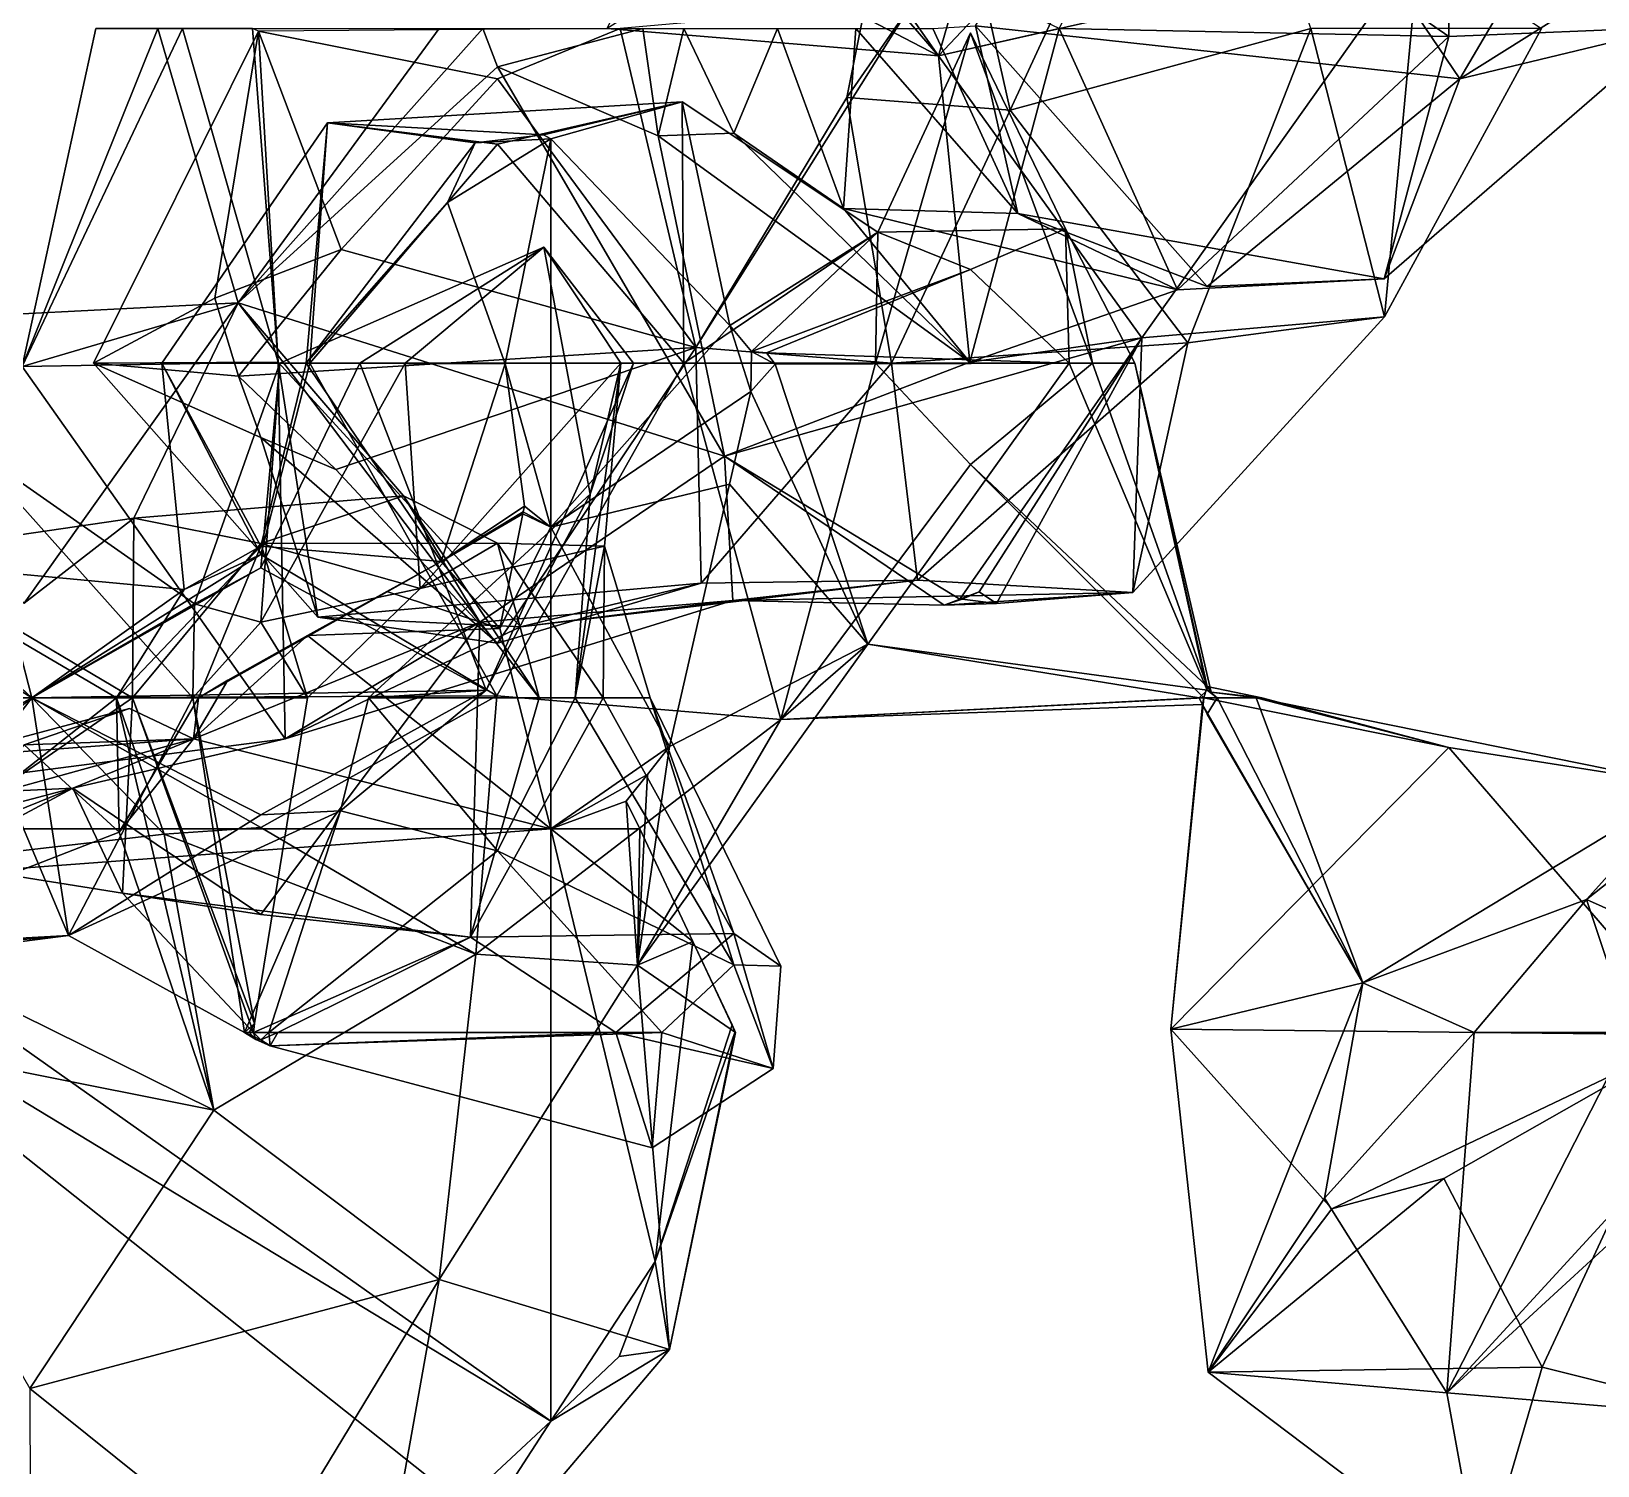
# Model space of a CAD drawing. Extents: x 290095 to 295679, y 4553756 to 4561441.
# Drawn here: x 294242.3 to 294325.8, y 4559275.8 to 4559352.2 of the extents above; entities that cross this region are included whole.
import ezdxf

# ---------------------------------------------------------------- set-up
doc = ezdxf.new("R2010")
doc.units = 0
doc.layers.add('Au_ppm_Pref_-_0_5', color=7, linetype='CONTINUOUS')

msp = doc.modelspace()

# ---------------------------------------------------------------- linework, layer by layer
at = {"layer": 'Au_ppm_Pref_-_0_5'}
for points in [[(294331.759, 4559372.392, 1883.177), (294318.407, 4559349.686, 1883.339), (294303.979, 4559371.014, 1882.821)], [(294331.759, 4559372.392, 1883.177), (294336.581, 4559361.102, 1882.766), (294318.407, 4559349.686, 1883.339)], [(294292.621, 4559352.522, 1882.758), (294303.979, 4559371.014, 1882.821), (294318.407, 4559349.686, 1883.339)], [(294289.806, 4559368.829, 1841.34), (294294.462, 4559348.027, 1844.691), (294304.734, 4559370.237, 1847.159)], [(294304.734, 4559370.237, 1847.159), (294294.462, 4559348.027, 1844.691), (294310.485, 4559352.37, 1847.933)], [(294302.072, 4559362.852, 1871.972), (294317.822, 4559351.952, 1870.532), (294317.74, 4559369.937, 1876.822)], [(294329.841, 4559352.438, 1876.793), (294317.74, 4559369.937, 1876.822), (294317.822, 4559351.952, 1870.532)], [(294289.806, 4559368.829, 1841.34), (294285.761, 4559348.694, 1841.191), (294294.462, 4559348.027, 1844.691)], [(294289.806, 4559368.829, 1841.34), (294289.267, 4559353.744, 1836.251), (294285.761, 4559348.694, 1841.191)], [(294290.648, 4559350.91, 1859.165), (294307.522, 4559368.773, 1857.329), (294316.25, 4559356.713, 1856.945)], [(294290.648, 4559350.91, 1859.165), (294295.535, 4559367.746, 1852.615), (294307.522, 4559368.773, 1857.329)], [(294290.648, 4559350.91, 1859.165), (294279.76, 4559366.482, 1857.774), (294295.535, 4559367.746, 1852.615)], [(294273.005, 4559352.37, 1859.009), (294279.76, 4559366.482, 1857.774), (294290.648, 4559350.91, 1859.165)], [(294297.079, 4559352.37, 1865.756), (294317.822, 4559351.952, 1870.532), (294302.072, 4559362.852, 1871.972)], [(294329.841, 4559352.438, 1876.793), (294318.407, 4559349.686, 1883.339), (294336.581, 4559361.102, 1882.766)], [(294284.104, 4559358.513, 1864.948), (294279.76, 4559356.59, 1863.541), (294290.648, 4559350.91, 1859.165)], [(294297.079, 4559352.37, 1865.756), (294284.104, 4559358.513, 1864.948), (294290.648, 4559350.91, 1859.165)], [(294290.648, 4559350.91, 1859.165), (294316.25, 4559356.713, 1856.945), (294301.474, 4559335.898, 1858.385)], [(294301.474, 4559335.898, 1858.385), (294316.25, 4559356.713, 1856.945), (294314.398, 4559337.016, 1853.069)], [(294322.764, 4559352.37, 1853.069), (294314.398, 4559337.016, 1853.069), (294316.25, 4559356.713, 1856.945)], [(294279.76, 4559356.59, 1863.541), (294273.005, 4559352.37, 1859.009), (294290.648, 4559350.91, 1859.165)], [(294273.695, 4559352.37, 1838.332), (294277.735, 4559335.388, 1835.582), (294289.267, 4559353.744, 1836.251)], [(294285.761, 4559348.694, 1841.191), (294289.267, 4559353.744, 1836.251), (294277.735, 4559335.388, 1835.582)], [(294294.877, 4559342.518, 1875.358), (294290.341, 4559352.37, 1876.827), (294292.621, 4559352.522, 1882.758)], [(294294.877, 4559342.518, 1875.358), (294292.621, 4559352.522, 1882.758), (294304.958, 4559338.635, 1881.405)], [(294318.407, 4559349.686, 1883.339), (294304.958, 4559338.635, 1881.405), (294292.621, 4559352.522, 1882.758)], [(294249.076, 4559352.37, 1855.655), (294253.357, 4559337.761, 1860.586), (294241.847, 4559334.371, 1853.103)], [(294249.076, 4559352.37, 1855.655), (294241.847, 4559334.371, 1853.103), (294245.782, 4559352.37, 1853.069)], [(294255.488, 4559334.607, 1847.739), (294250.388, 4559352.37, 1851.102), (294241.847, 4559334.371, 1853.103)], [(294241.847, 4559334.371, 1853.103), (294250.388, 4559352.37, 1851.102), (294245.782, 4559352.37, 1853.069)], [(294245.645, 4559334.552, 1839.861), (294254.431, 4559352.23, 1841.225), (294255.488, 4559334.607, 1847.739)], [(294245.645, 4559334.552, 1839.861), (294252.11, 4559338.019, 1835.251), (294254.431, 4559352.23, 1841.225)], [(294253.357, 4559337.761, 1860.586), (294249.076, 4559352.37, 1855.655), (294264.051, 4559352.37, 1859.009)], [(294255.488, 4559334.607, 1847.739), (294254.12, 4559352.37, 1847.13), (294250.388, 4559352.37, 1851.102)], [(294258.844, 4559340.609, 1835.251), (294254.431, 4559352.23, 1841.225), (294252.11, 4559338.019, 1835.251)], [(294267.16, 4559350.326, 1859.69), (294253.357, 4559337.761, 1860.586), (294266.385, 4559352.37, 1859.374)], [(294266.385, 4559352.37, 1859.374), (294253.357, 4559337.761, 1860.586), (294264.051, 4559352.37, 1859.009)], [(294255.488, 4559334.607, 1847.739), (294254.431, 4559352.23, 1841.225), (294254.12, 4559352.37, 1847.13)], [(294267.16, 4559349.7, 1836.141), (294273.695, 4559352.37, 1838.332), (294254.431, 4559352.23, 1841.225)], [(294267.16, 4559349.7, 1836.141), (294254.431, 4559352.23, 1841.225), (294258.844, 4559340.609, 1835.251)], [(294267.16, 4559350.326, 1859.69), (294266.385, 4559352.37, 1859.374), (294274.899, 4559352.37, 1864.948)], [(294267.16, 4559350.326, 1859.69), (294274.899, 4559352.37, 1864.948), (294275.718, 4559346.655, 1864.948)], [(294273.695, 4559352.37, 1838.332), (294267.16, 4559349.7, 1836.141), (294277.735, 4559335.388, 1835.582)], [(294275.718, 4559346.655, 1864.948), (294274.899, 4559352.37, 1864.948), (294277.09, 4559352.37, 1866.206)], [(294275.718, 4559346.655, 1864.948), (294277.09, 4559352.37, 1866.206), (294279.76, 4559346.805, 1866.803)], [(294279.76, 4559346.805, 1866.803), (294277.09, 4559352.37, 1866.206), (294282.084, 4559352.37, 1870.887)], [(294279.76, 4559346.805, 1866.803), (294282.084, 4559352.37, 1870.887), (294285.584, 4559342.789, 1870.887)], [(294285.584, 4559342.789, 1870.887), (294282.084, 4559352.37, 1870.887), (294286.254, 4559352.37, 1873.765)], [(294285.584, 4559342.789, 1870.887), (294286.254, 4559352.37, 1873.765), (294294.877, 4559342.518, 1875.358)], [(294286.254, 4559352.37, 1873.765), (294290.341, 4559352.37, 1876.827), (294294.877, 4559342.518, 1875.358)], [(294287.298, 4559334.552, 1886.319), (294298.848, 4559334.552, 1885.646), (294292.359, 4559352.135, 1882.844)], [(294287.298, 4559334.552, 1886.319), (294292.359, 4559352.135, 1882.844), (294287.426, 4559341.528, 1888.705)], [(294297.415, 4559341.702, 1888.705), (294287.426, 4559341.528, 1888.705), (294292.359, 4559352.135, 1882.844)], [(294297.079, 4559352.37, 1865.756), (294290.648, 4559350.91, 1859.165), (294292.312, 4559334.611, 1864.946)], [(294297.079, 4559352.37, 1865.756), (294292.312, 4559334.611, 1864.946), (294303.37, 4559338.461, 1871.442)], [(294297.415, 4559341.702, 1888.705), (294292.359, 4559352.135, 1882.844), (294298.848, 4559334.552, 1885.646)], [(294310.485, 4559352.37, 1847.933), (294294.462, 4559348.027, 1844.691), (294303.93, 4559335.641, 1847.303)], [(294297.079, 4559352.37, 1865.756), (294303.37, 4559338.461, 1871.442), (294317.822, 4559351.952, 1870.532)], [(294303.37, 4559338.461, 1871.442), (294314.38, 4559339.045, 1876.827), (294317.822, 4559351.952, 1870.532)], [(294314.398, 4559337.016, 1853.069), (294310.485, 4559352.37, 1847.933), (294303.93, 4559335.641, 1847.303)], [(294314.398, 4559337.016, 1853.069), (294322.764, 4559352.37, 1853.069), (294310.485, 4559352.37, 1847.933)], [(294329.841, 4559352.438, 1876.793), (294314.38, 4559339.045, 1876.827), (294318.407, 4559349.686, 1883.339)], [(294317.822, 4559351.952, 1870.532), (294314.38, 4559339.045, 1876.827), (294329.841, 4559352.438, 1876.793)], [(294290.648, 4559350.91, 1859.165), (294301.474, 4559335.898, 1858.385), (294292.312, 4559334.611, 1864.946)], [(294279.257, 4559329.608, 1859.82), (294253.357, 4559337.761, 1860.586), (294267.16, 4559350.326, 1859.69)], [(294279.257, 4559329.608, 1859.82), (294267.16, 4559350.326, 1859.69), (294275.718, 4559346.655, 1864.948)], [(294277.735, 4559335.388, 1835.582), (294267.16, 4559349.7, 1836.141), (294258.844, 4559340.609, 1835.251)], [(294314.38, 4559339.045, 1876.827), (294304.958, 4559338.635, 1881.405), (294318.407, 4559349.686, 1883.339)], [(294269.607, 4559346.708, 1891.604), (294258.114, 4559347.346, 1888.705), (294277.006, 4559348.475, 1888.705)], [(294277.006, 4559348.475, 1888.705), (294258.114, 4559347.346, 1888.705), (294267.16, 4559346.222, 1884.815)], [(294277.006, 4559348.475, 1888.705), (294267.16, 4559346.222, 1884.815), (294277.096, 4559334.552, 1884.021)], [(294277.006, 4559348.475, 1888.705), (294270, 4559346.49, 1891.604), (294269.607, 4559346.708, 1891.604)], [(294277.006, 4559348.475, 1888.705), (294279.542, 4559336.551, 1893.891), (294270, 4559346.49, 1891.604)], [(294279.542, 4559336.551, 1893.891), (294277.006, 4559348.475, 1888.705), (294287.426, 4559341.528, 1888.705)], [(294277.096, 4559334.552, 1884.021), (294287.426, 4559341.528, 1888.705), (294277.006, 4559348.475, 1888.705)], [(294288.139, 4559334.552, 1842.058), (294285.761, 4559348.694, 1841.191), (294277.735, 4559335.388, 1835.582)], [(294285.761, 4559348.694, 1841.191), (294288.139, 4559334.552, 1842.058), (294294.462, 4559348.027, 1844.691)], [(294294.462, 4559348.027, 1844.691), (294288.139, 4559334.552, 1842.058), (294303.93, 4559335.641, 1847.303)], [(294249.29, 4559334.552, 1888.705), (294258.114, 4559347.346, 1888.705), (294256.978, 4559334.552, 1893.505)], [(294258.114, 4559347.346, 1888.705), (294249.29, 4559334.552, 1888.705), (294257.177, 4559334.552, 1883.999)], [(294258.114, 4559347.346, 1888.705), (294265.984, 4559346.282, 1892.061), (294256.978, 4559334.552, 1893.505)], [(294258.114, 4559347.346, 1888.705), (294257.177, 4559334.552, 1883.999), (294267.16, 4559346.222, 1884.815)], [(294269.607, 4559346.708, 1891.604), (294265.984, 4559346.282, 1892.061), (294258.114, 4559347.346, 1888.705)], [(294270, 4559346.49, 1891.604), (294265.984, 4559346.282, 1892.061), (294269.607, 4559346.708, 1891.604)], [(294275.718, 4559346.655, 1864.948), (294279.76, 4559346.805, 1866.803), (294292.312, 4559334.611, 1864.946)], [(294292.312, 4559334.611, 1864.946), (294279.257, 4559329.608, 1859.82), (294275.718, 4559346.655, 1864.948)], [(294279.76, 4559346.805, 1866.803), (294285.584, 4559342.789, 1870.887), (294292.312, 4559334.611, 1864.946)], [(294265.984, 4559346.282, 1892.061), (294264.507, 4559343.108, 1892.808), (294256.978, 4559334.552, 1893.505)], [(294267.16, 4559346.222, 1884.815), (294257.177, 4559334.552, 1883.999), (294277.096, 4559334.552, 1884.021)], [(294267.572, 4559334.525, 1894.095), (294264.507, 4559343.108, 1892.808), (294270, 4559346.49, 1891.604)], [(294264.507, 4559343.108, 1892.808), (294265.984, 4559346.282, 1892.061), (294270, 4559346.49, 1891.604)], [(294267.572, 4559334.525, 1894.095), (294270, 4559346.49, 1891.604), (294270, 4559325.823, 1895.47)], [(294270, 4559346.49, 1891.604), (294279.542, 4559336.551, 1893.891), (294270, 4559325.823, 1895.47)], [(294267.572, 4559334.525, 1894.095), (294256.978, 4559334.552, 1893.505), (294264.507, 4559343.108, 1892.808)], [(294285.584, 4559342.789, 1870.887), (294294.877, 4559342.518, 1875.358), (294303.37, 4559338.461, 1871.442)], [(294285.584, 4559342.789, 1870.887), (294303.37, 4559338.461, 1871.442), (294292.312, 4559334.611, 1864.946)], [(294314.38, 4559339.045, 1876.827), (294294.877, 4559342.518, 1875.358), (294304.958, 4559338.635, 1881.405)], [(294294.877, 4559342.518, 1875.358), (294314.38, 4559339.045, 1876.827), (294303.37, 4559338.461, 1871.442)], [(294287.426, 4559341.528, 1888.705), (294297.415, 4559341.702, 1888.705), (294292.359, 4559339.547, 1890.37)], [(294297.415, 4559341.702, 1888.705), (294297.611, 4559334.552, 1891.181), (294292.359, 4559339.547, 1890.37)], [(294297.415, 4559341.702, 1888.705), (294301.103, 4559334.552, 1888.705), (294297.611, 4559334.552, 1891.181)], [(294301.103, 4559334.552, 1888.705), (294297.415, 4559341.702, 1888.705), (294298.848, 4559334.552, 1885.646)], [(294277.096, 4559334.552, 1884.021), (294287.298, 4559334.552, 1886.319), (294287.426, 4559341.528, 1888.705)], [(294279.542, 4559336.551, 1893.891), (294287.426, 4559341.528, 1888.705), (294280.696, 4559335.17, 1894.201)], [(294287.426, 4559341.528, 1888.705), (294292.359, 4559339.547, 1890.37), (294280.696, 4559335.17, 1894.201)], [(294252.11, 4559338.019, 1835.251), (294253.377, 4559333.858, 1834.502), (294258.844, 4559340.609, 1835.251)], [(294277.735, 4559335.388, 1835.582), (294258.844, 4559340.609, 1835.251), (294253.377, 4559333.858, 1834.502)], [(294259.842, 4559334.552, 1880.277), (294255.567, 4559334.552, 1876.827), (294269.636, 4559340.723, 1876.846)], [(294255.567, 4559334.552, 1876.827), (294262.257, 4559334.552, 1874.515), (294269.636, 4559340.723, 1876.846)], [(294274.41, 4559334.552, 1880.244), (294259.842, 4559334.552, 1880.277), (294269.636, 4559340.723, 1876.846)], [(294262.257, 4559334.552, 1874.515), (294273.727, 4559334.552, 1873.731), (294269.636, 4559340.723, 1876.846)], [(294272.095, 4559327.573, 1876.827), (294274.41, 4559334.552, 1880.244), (294269.636, 4559340.723, 1876.846)], [(294272.095, 4559327.573, 1876.827), (294269.636, 4559340.723, 1876.846), (294273.727, 4559334.552, 1873.731)], [(294281.488, 4559335.109, 1894.248), (294280.696, 4559335.17, 1894.201), (294292.359, 4559339.547, 1890.37)], [(294297.611, 4559334.552, 1891.181), (294281.488, 4559335.109, 1894.248), (294292.359, 4559339.547, 1890.37)], [(294253.357, 4559337.761, 1860.586), (294241.962, 4559321.767, 1860.686), (294228.26, 4559336.48, 1859.311)], [(294253.357, 4559337.761, 1860.586), (294228.26, 4559336.48, 1859.311), (294241.847, 4559334.371, 1853.103)], [(294247.794, 4559326.304, 1864.948), (294241.962, 4559321.767, 1860.686), (294253.357, 4559337.761, 1860.586)], [(294245.645, 4559334.552, 1839.861), (294253.377, 4559333.858, 1834.502), (294252.11, 4559338.019, 1835.251)], [(294262.163, 4559327.485, 1864.948), (294247.794, 4559326.304, 1864.948), (294253.357, 4559337.761, 1860.586)], [(294253.357, 4559337.761, 1860.586), (294279.257, 4559329.608, 1859.82), (294266.231, 4559320.76, 1859.247)], [(294266.231, 4559320.76, 1859.247), (294262.163, 4559327.485, 1864.948), (294253.357, 4559337.761, 1860.586)], [(294301.474, 4559335.898, 1858.385), (294314.398, 4559337.016, 1853.069), (294300.992, 4559322.343, 1853.069)], [(294300.992, 4559322.343, 1853.069), (294314.398, 4559337.016, 1853.069), (294303.93, 4559335.641, 1847.303)], [(294279.542, 4559336.551, 1893.891), (294280.652, 4559333.044, 1894.597), (294270, 4559325.823, 1895.47)], [(294291.792, 4559321.989, 1857.478), (294279.257, 4559329.608, 1859.82), (294301.474, 4559335.898, 1858.385)], [(294301.474, 4559335.898, 1858.385), (294279.257, 4559329.608, 1859.82), (294292.312, 4559334.611, 1864.946)], [(294279.542, 4559336.551, 1893.891), (294280.696, 4559335.17, 1894.201), (294280.652, 4559333.044, 1894.597)], [(294291.792, 4559321.989, 1857.478), (294301.474, 4559335.898, 1858.385), (294292.821, 4559322.368, 1857.423)], [(294301.474, 4559335.898, 1858.385), (294293.739, 4559321.756, 1856.684), (294292.821, 4559322.368, 1857.423)], [(294293.739, 4559321.756, 1856.684), (294301.474, 4559335.898, 1858.385), (294300.992, 4559322.343, 1853.069)], [(294258.565, 4559328.89, 1835.251), (294277.735, 4559335.388, 1835.582), (294253.377, 4559333.858, 1834.502)], [(294258.565, 4559328.89, 1835.251), (294267.16, 4559319.64, 1836.22), (294277.735, 4559335.388, 1835.582)], [(294278.006, 4559322.829, 1842.396), (294277.735, 4559335.388, 1835.582), (294267.16, 4559319.64, 1836.22)], [(294288.139, 4559334.552, 1842.058), (294277.735, 4559335.388, 1835.582), (294278.006, 4559322.829, 1842.396)], [(294280.696, 4559335.17, 1894.201), (294281.952, 4559334.5, 1894.382), (294280.652, 4559333.044, 1894.597)], [(294280.696, 4559335.17, 1894.201), (294281.488, 4559335.109, 1894.248), (294281.952, 4559334.5, 1894.382)], [(294297.611, 4559334.552, 1891.181), (294281.952, 4559334.5, 1894.382), (294281.488, 4559335.109, 1894.248)], [(294288.139, 4559334.552, 1842.058), (294289.535, 4559323, 1847.888), (294303.93, 4559335.641, 1847.303)], [(294289.535, 4559323, 1847.888), (294300.992, 4559322.343, 1853.069), (294303.93, 4559335.641, 1847.303)], [(294230.292, 4559311.246, 1852.702), (294255.866, 4559314.552, 1853.052), (294241.847, 4559334.371, 1853.103)], [(294255.866, 4559314.552, 1853.052), (294255.488, 4559334.607, 1847.739), (294241.847, 4559334.371, 1853.103)], [(294245.645, 4559334.552, 1839.861), (294255.488, 4559334.607, 1847.739), (294257.596, 4559321.025, 1841.191)], [(294245.645, 4559334.552, 1839.861), (294254.561, 4559330.588, 1836.573), (294253.377, 4559333.858, 1834.502)], [(294245.645, 4559334.552, 1839.861), (294257.596, 4559321.025, 1841.191), (294254.561, 4559330.588, 1836.573)], [(294249.29, 4559334.552, 1888.705), (294256.978, 4559334.552, 1893.505), (294254.561, 4559324.8, 1891.394)], [(294249.29, 4559334.552, 1888.705), (294254.561, 4559324.8, 1891.394), (294250.483, 4559322.502, 1888.705)], [(294249.29, 4559334.552, 1888.705), (294250.483, 4559322.502, 1888.705), (294254.561, 4559324.364, 1886.162)], [(294249.29, 4559334.552, 1888.705), (294254.561, 4559324.364, 1886.162), (294257.177, 4559334.552, 1883.999)], [(294254.561, 4559323.655, 1879.134), (294251.023, 4559321.738, 1876.827), (294255.567, 4559334.552, 1876.827)], [(294254.561, 4559320.761, 1875.484), (294255.567, 4559334.552, 1876.827), (294251.023, 4559321.738, 1876.827)], [(294256.978, 4559334.552, 1893.505), (294264.161, 4559323.994, 1895.651), (294254.561, 4559324.8, 1891.394)], [(294267.122, 4559316.834, 1883.1), (294257.177, 4559334.552, 1883.999), (294254.561, 4559324.364, 1886.162)], [(294266.57, 4559317.137, 1882.353), (294254.561, 4559323.655, 1879.134), (294259.842, 4559334.552, 1880.277)], [(294254.561, 4559323.655, 1879.134), (294255.567, 4559334.552, 1876.827), (294259.842, 4559334.552, 1880.277)], [(294254.561, 4559320.761, 1875.484), (294263.05, 4559322.547, 1870.887), (294262.257, 4559334.552, 1874.515)], [(294254.561, 4559320.761, 1875.484), (294262.257, 4559334.552, 1874.515), (294255.567, 4559334.552, 1876.827)], [(294255.488, 4559334.607, 1847.739), (294255.866, 4559314.552, 1853.052), (294268.384, 4559320.517, 1847.068)], [(294255.488, 4559334.607, 1847.739), (294268.384, 4559320.517, 1847.068), (294257.596, 4559321.025, 1841.191)], [(294264.161, 4559323.994, 1895.651), (294256.978, 4559334.552, 1893.505), (294267.572, 4559334.525, 1894.095)], [(294277.096, 4559334.552, 1884.021), (294257.177, 4559334.552, 1883.999), (294267.122, 4559316.834, 1883.1)], [(294274.41, 4559334.552, 1880.244), (294266.57, 4559317.137, 1882.353), (294259.842, 4559334.552, 1880.277)], [(294263.05, 4559322.547, 1870.887), (294273.727, 4559334.552, 1873.731), (294262.257, 4559334.552, 1874.515)], [(294263.05, 4559322.547, 1870.887), (294272.864, 4559324.8, 1870.887), (294273.727, 4559334.552, 1873.731)], [(294264.161, 4559323.994, 1895.651), (294267.572, 4559334.525, 1894.095), (294268.596, 4559326.938, 1895.408)], [(294272.095, 4559327.573, 1876.827), (294266.57, 4559317.137, 1882.353), (294274.41, 4559334.552, 1880.244)], [(294282.252, 4559315.584, 1887.104), (294277.096, 4559334.552, 1884.021), (294267.122, 4559316.834, 1883.1)], [(294268.596, 4559326.938, 1895.408), (294267.572, 4559334.525, 1894.095), (294270, 4559325.823, 1895.47)], [(294271.299, 4559316.734, 1872.838), (294272.095, 4559327.573, 1876.827), (294273.727, 4559334.552, 1873.731)], [(294271.299, 4559316.734, 1872.838), (294273.727, 4559334.552, 1873.731), (294272.864, 4559324.8, 1870.887)], [(294277.096, 4559334.552, 1884.021), (294282.252, 4559315.584, 1887.104), (294287.298, 4559334.552, 1886.319)], [(294288.139, 4559334.552, 1842.058), (294278.006, 4559322.829, 1842.396), (294289.535, 4559323, 1847.888)], [(294286.89, 4559319.597, 1892.843), (294280.652, 4559333.044, 1894.597), (294281.952, 4559334.5, 1894.382)], [(294281.952, 4559334.5, 1894.382), (294297.611, 4559334.552, 1891.181), (294286.89, 4559319.597, 1892.843)], [(294292.359, 4559329.159, 1886.908), (294287.298, 4559334.552, 1886.319), (294282.252, 4559315.584, 1887.104)], [(294286.89, 4559319.597, 1892.843), (294297.611, 4559334.552, 1891.181), (294304.958, 4559317.138, 1888.84)], [(294292.359, 4559329.159, 1886.908), (294298.848, 4559334.552, 1885.646), (294287.298, 4559334.552, 1886.319)], [(294292.359, 4559329.159, 1886.908), (294304.958, 4559317.328, 1888.507), (294298.848, 4559334.552, 1885.646)], [(294304.958, 4559317.138, 1888.84), (294297.611, 4559334.552, 1891.181), (294301.103, 4559334.552, 1888.705)], [(294304.958, 4559317.328, 1888.507), (294301.103, 4559334.552, 1888.705), (294298.848, 4559334.552, 1885.646)], [(294304.958, 4559317.138, 1888.84), (294301.103, 4559334.552, 1888.705), (294305.172, 4559317.036, 1888.705)], [(294304.958, 4559317.328, 1888.507), (294305.172, 4559317.036, 1888.705), (294301.103, 4559334.552, 1888.705)], [(294254.561, 4559330.588, 1836.573), (294258.565, 4559328.89, 1835.251), (294253.377, 4559333.858, 1834.502)], [(294280.652, 4559333.044, 1894.597), (294279.523, 4559328.102, 1895.47), (294270, 4559325.823, 1895.47)], [(294280.652, 4559333.044, 1894.597), (294286.89, 4559319.597, 1892.843), (294279.523, 4559328.102, 1895.47)], [(294242.373, 4559316.734, 1882.894), (294229.363, 4559324.985, 1885.955), (294227.713, 4559330.456, 1882.179)], [(294242.373, 4559316.734, 1882.894), (294227.713, 4559330.456, 1882.179), (294238.897, 4559330.218, 1876.827)], [(294250.938, 4559316.734, 1875.118), (294251.023, 4559321.738, 1876.827), (294238.897, 4559330.218, 1876.827)], [(294250.938, 4559316.734, 1875.118), (294238.897, 4559330.218, 1876.827), (294238.974, 4559316.734, 1872.296)], [(294242.373, 4559316.734, 1882.894), (294238.897, 4559330.218, 1876.827), (294251.023, 4559321.738, 1876.827)], [(294267.16, 4559319.64, 1836.22), (294258.565, 4559328.89, 1835.251), (294254.561, 4559330.588, 1836.573)], [(294267.16, 4559319.64, 1836.22), (294254.561, 4559330.588, 1836.573), (294257.596, 4559321.025, 1841.191)], [(294266.231, 4559320.76, 1859.247), (294279.257, 4559329.608, 1859.82), (294279.704, 4559321.919, 1852.26)], [(294290.95, 4559321.675, 1856.803), (294279.257, 4559329.608, 1859.82), (294291.792, 4559321.989, 1857.478)], [(294290.95, 4559321.675, 1856.803), (294279.704, 4559321.919, 1852.26), (294279.257, 4559329.608, 1859.82)], [(294304.783, 4559316.734, 1888.623), (294292.359, 4559329.159, 1886.908), (294282.252, 4559315.584, 1887.104)], [(294292.359, 4559329.159, 1886.908), (294304.783, 4559316.734, 1888.623), (294304.958, 4559317.328, 1888.507)], [(294247.794, 4559326.304, 1864.948), (294262.163, 4559327.485, 1864.948), (294254.561, 4559324.953, 1867.688)], [(294254.561, 4559324.953, 1867.688), (294262.163, 4559327.485, 1864.948), (294267.16, 4559324.973, 1868.141)], [(294272.095, 4559327.573, 1876.827), (294260.302, 4559316.734, 1876.827), (294266.57, 4559317.137, 1882.353)], [(294272.095, 4559327.573, 1876.827), (294271.299, 4559316.734, 1872.838), (294260.302, 4559316.734, 1876.827)], [(294269.381, 4559316.734, 1864.948), (294267.16, 4559324.973, 1868.141), (294262.163, 4559327.485, 1864.948)], [(294269.381, 4559316.734, 1864.948), (294262.163, 4559327.485, 1864.948), (294266.231, 4559320.76, 1859.247)], [(294279.523, 4559328.102, 1895.47), (294276.332, 4559314.14, 1897.94), (294270, 4559325.823, 1895.47)], [(294279.523, 4559328.102, 1895.47), (294286.89, 4559319.597, 1892.843), (294276.332, 4559314.14, 1897.94)], [(294264.161, 4559323.994, 1895.651), (294268.596, 4559326.938, 1895.408), (294268.536, 4559326.638, 1895.47)], [(294264.161, 4559323.994, 1895.651), (294268.536, 4559326.638, 1895.47), (294268.514, 4559326.525, 1895.494)], [(294268.514, 4559326.525, 1895.494), (294268.536, 4559326.638, 1895.47), (294270, 4559325.823, 1895.47)], [(294268.536, 4559326.638, 1895.47), (294268.596, 4559326.938, 1895.408), (294270, 4559325.823, 1895.47)], [(294247.731, 4559316.734, 1868.168), (294234.786, 4559324.404, 1864.948), (294247.794, 4559326.304, 1864.948)], [(294234.786, 4559324.404, 1864.948), (294241.962, 4559321.767, 1860.686), (294247.794, 4559326.304, 1864.948)], [(294247.731, 4559316.734, 1868.168), (294247.794, 4559326.304, 1864.948), (294254.561, 4559324.953, 1867.688)], [(294264.161, 4559323.994, 1895.651), (294268.514, 4559326.525, 1895.494), (294267.295, 4559320.425, 1896.762)], [(294268.514, 4559326.525, 1895.494), (294270, 4559325.823, 1895.47), (294267.295, 4559320.425, 1896.762)], [(294267.295, 4559320.425, 1896.762), (294270, 4559325.823, 1895.47), (294270, 4559309.761, 1898.476)], [(294270, 4559309.761, 1898.476), (294270, 4559325.823, 1895.47), (294276.332, 4559314.14, 1897.94)], [(294242.373, 4559316.734, 1882.894), (294234.497, 4559323.994, 1888.705), (294229.363, 4559324.985, 1885.955)], [(294257.056, 4559316.734, 1870.887), (294247.731, 4559316.734, 1868.168), (294254.561, 4559324.953, 1867.688)], [(294254.561, 4559324.953, 1867.688), (294267.16, 4559324.973, 1868.141), (294263.05, 4559322.547, 1870.887)], [(294257.056, 4559316.734, 1870.887), (294254.561, 4559324.953, 1867.688), (294263.05, 4559322.547, 1870.887)], [(294272.864, 4559324.8, 1870.887), (294263.05, 4559322.547, 1870.887), (294267.16, 4559324.973, 1868.141)], [(294269.381, 4559316.734, 1864.948), (294272.789, 4559316.734, 1868.234), (294267.16, 4559324.973, 1868.141)], [(294272.864, 4559324.8, 1870.887), (294267.16, 4559324.973, 1868.141), (294272.789, 4559316.734, 1868.234)], [(294247.731, 4559316.734, 1868.168), (294234.848, 4559316.734, 1867.534), (294234.786, 4559324.404, 1864.948)], [(294250.483, 4559322.502, 1888.705), (294242.373, 4559316.734, 1882.894), (294254.561, 4559324.364, 1886.162)], [(294254.561, 4559324.364, 1886.162), (294242.373, 4559316.734, 1882.894), (294267.122, 4559316.834, 1883.1)], [(294251.239, 4559316.734, 1894.645), (294246.881, 4559316.734, 1892.326), (294254.561, 4559324.8, 1891.394)], [(294254.561, 4559324.8, 1891.394), (294246.881, 4559316.734, 1892.326), (294250.483, 4559322.502, 1888.705)], [(294251.239, 4559316.734, 1894.645), (294254.561, 4559324.8, 1891.394), (294264.161, 4559323.994, 1895.651)], [(294271.299, 4559316.734, 1872.838), (294272.864, 4559324.8, 1870.887), (294275.289, 4559316.734, 1870.887)], [(294275.289, 4559316.734, 1870.887), (294272.864, 4559324.8, 1870.887), (294272.789, 4559316.734, 1868.234)], [(294246.881, 4559316.734, 1892.326), (294238.078, 4559316.734, 1892.813), (294234.497, 4559323.994, 1888.705)], [(294246.881, 4559316.734, 1892.326), (294234.497, 4559323.994, 1888.705), (294250.483, 4559322.502, 1888.705)], [(294242.373, 4559316.734, 1882.894), (294250.483, 4559322.502, 1888.705), (294234.497, 4559323.994, 1888.705)], [(294266.57, 4559317.137, 1882.353), (294242.373, 4559316.734, 1882.894), (294254.561, 4559323.655, 1879.134)], [(294254.561, 4559323.655, 1879.134), (294242.373, 4559316.734, 1882.894), (294251.023, 4559321.738, 1876.827)], [(294261.268, 4559322.397, 1897.02), (294251.239, 4559316.734, 1894.645), (294264.161, 4559323.994, 1895.651)], [(294264.161, 4559323.994, 1895.651), (294267.295, 4559320.425, 1896.762), (294261.268, 4559322.397, 1897.02)], [(294257.056, 4559316.734, 1870.887), (294263.05, 4559322.547, 1870.887), (294254.561, 4559320.761, 1875.484)], [(294268.384, 4559320.517, 1847.068), (294278.006, 4559322.829, 1842.396), (294257.596, 4559321.025, 1841.191)], [(294257.596, 4559321.025, 1841.191), (294278.006, 4559322.829, 1842.396), (294267.16, 4559319.64, 1836.22)], [(294268.384, 4559320.517, 1847.068), (294279.704, 4559321.919, 1852.26), (294289.535, 4559323, 1847.888)], [(294268.384, 4559320.517, 1847.068), (294289.535, 4559323, 1847.888), (294278.006, 4559322.829, 1842.396)], [(294279.704, 4559321.919, 1852.26), (294300.992, 4559322.343, 1853.069), (294289.535, 4559323, 1847.888)], [(294250.938, 4559316.734, 1875.118), (294254.561, 4559320.761, 1875.484), (294251.023, 4559321.738, 1876.827)], [(294252.802, 4559317.666, 1897.864), (294251.239, 4559316.734, 1894.645), (294261.268, 4559322.397, 1897.02)], [(294257.044, 4559320.044, 1897.9), (294252.802, 4559317.666, 1897.864), (294261.268, 4559322.397, 1897.02)], [(294266.231, 4559320.76, 1859.247), (294279.704, 4559321.919, 1852.26), (294255.866, 4559314.552, 1853.052)], [(294268.384, 4559320.517, 1847.068), (294255.866, 4559314.552, 1853.052), (294279.704, 4559321.919, 1852.26)], [(294267.295, 4559320.425, 1896.762), (294257.044, 4559320.044, 1897.9), (294261.268, 4559322.397, 1897.02)], [(294279.704, 4559321.919, 1852.26), (294290.95, 4559321.675, 1856.803), (294300.992, 4559322.343, 1853.069)], [(294290.95, 4559321.675, 1856.803), (294293.739, 4559321.756, 1856.684), (294300.992, 4559322.343, 1853.069)], [(294291.792, 4559321.989, 1857.478), (294291.918, 4559321.99, 1857.465), (294290.95, 4559321.675, 1856.803)], [(294291.918, 4559321.99, 1857.465), (294293.739, 4559321.756, 1856.684), (294290.95, 4559321.675, 1856.803)], [(294291.918, 4559321.99, 1857.465), (294291.792, 4559321.989, 1857.478), (294292.821, 4559322.368, 1857.423)], [(294293.739, 4559321.756, 1856.684), (294291.918, 4559321.99, 1857.465), (294292.821, 4559322.368, 1857.423)], [(294254.561, 4559305.194, 1861.101), (294266.231, 4559320.76, 1859.247), (294244.549, 4559311.923, 1859.031)], [(294244.549, 4559311.923, 1859.031), (294266.231, 4559320.76, 1859.247), (294255.866, 4559314.552, 1853.052)], [(294257.056, 4559316.734, 1870.887), (294254.561, 4559320.761, 1875.484), (294250.938, 4559316.734, 1875.118)], [(294252.802, 4559317.666, 1897.864), (294257.044, 4559320.044, 1897.9), (294250.978, 4559314.548, 1897.905)], [(294257.044, 4559320.044, 1897.9), (294270, 4559309.761, 1898.476), (294250.978, 4559314.548, 1897.905)], [(294265.727, 4559303.995, 1865.965), (294266.231, 4559320.76, 1859.247), (294254.561, 4559305.194, 1861.101)], [(294257.044, 4559320.044, 1897.9), (294267.295, 4559320.425, 1896.762), (294270, 4559309.761, 1898.476)], [(294265.727, 4559303.995, 1865.965), (294269.381, 4559316.734, 1864.948), (294266.231, 4559320.76, 1859.247)], [(294274.626, 4559302.489, 1894.566), (294276.332, 4559314.14, 1897.94), (294286.89, 4559319.597, 1892.843)], [(294274.626, 4559302.489, 1894.566), (294286.89, 4559319.597, 1892.843), (294282.252, 4559315.584, 1887.104)], [(294282.252, 4559315.584, 1887.104), (294286.89, 4559319.597, 1892.843), (294304.533, 4559316.734, 1888.905)], [(294286.89, 4559319.597, 1892.843), (294304.958, 4559317.138, 1888.84), (294304.533, 4559316.734, 1888.905)], [(294250.978, 4559314.548, 1897.905), (294251.239, 4559316.734, 1894.645), (294252.802, 4559317.666, 1897.864)], [(294325.154, 4559305.99, 1894.645), (294340.556, 4559318.182, 1895.081), (294330.156, 4559303.752, 1896.257)], [(294340.556, 4559318.182, 1895.081), (294325.154, 4559305.99, 1894.645), (294330.616, 4559312.058, 1889.409)], [(294242.373, 4559316.734, 1882.894), (294224.174, 4559302.301, 1882.275), (294229.363, 4559309.749, 1886.377)], [(294242.373, 4559316.734, 1882.894), (294244.316, 4559304.069, 1876.827), (294224.174, 4559302.301, 1882.275)], [(294238.974, 4559316.734, 1872.296), (294228.711, 4559302.069, 1871.631), (294244.316, 4559304.069, 1876.827)], [(294235.631, 4559307.869, 1888.705), (294242.373, 4559316.734, 1882.894), (294229.363, 4559309.749, 1886.377)], [(294247.731, 4559316.734, 1868.168), (294235.385, 4559308.217, 1864.948), (294234.848, 4559316.734, 1867.534)], [(294247.731, 4559316.734, 1868.168), (294247.199, 4559306.322, 1864.948), (294235.385, 4559308.217, 1864.948)], [(294235.631, 4559307.869, 1888.705), (294238.078, 4559316.734, 1892.813), (294246.881, 4559316.734, 1892.326)], [(294235.631, 4559307.869, 1888.705), (294246.881, 4559316.734, 1892.326), (294249.421, 4559309.465, 1888.705)], [(294235.631, 4559307.869, 1888.705), (294249.421, 4559309.465, 1888.705), (294242.373, 4559316.734, 1882.894)], [(294250.938, 4559316.734, 1875.118), (294238.974, 4559316.734, 1872.296), (294244.316, 4559304.069, 1876.827)], [(294266.57, 4559317.137, 1882.353), (294254.561, 4559310.506, 1878.903), (294242.373, 4559316.734, 1882.894)], [(294267.122, 4559316.834, 1883.1), (294242.373, 4559316.734, 1882.894), (294254.561, 4559309.822, 1886.401)], [(294249.421, 4559309.465, 1888.705), (294254.561, 4559309.822, 1886.401), (294242.373, 4559316.734, 1882.894)], [(294254.561, 4559310.506, 1878.903), (294244.316, 4559304.069, 1876.827), (294242.373, 4559316.734, 1882.894)], [(294250.938, 4559316.734, 1875.118), (294244.316, 4559304.069, 1876.827), (294253.688, 4559298.916, 1871.299)], [(294252.063, 4559294.77, 1892.085), (294249.421, 4559309.465, 1888.705), (294246.881, 4559316.734, 1892.326)], [(294252.063, 4559294.77, 1892.085), (294246.881, 4559316.734, 1892.326), (294247.024, 4559309.576, 1894.645)], [(294251.239, 4559316.734, 1894.645), (294247.024, 4559309.576, 1894.645), (294246.881, 4559316.734, 1892.326)], [(294247.024, 4559309.576, 1894.645), (294251.239, 4559316.734, 1894.645), (294250.978, 4559314.548, 1897.905)], [(294247.731, 4559316.734, 1868.168), (294254.166, 4559298.916, 1870.701), (294247.199, 4559306.322, 1864.948)], [(294247.731, 4559316.734, 1868.168), (294254.226, 4559299.389, 1870.887), (294254.166, 4559298.916, 1870.701)], [(294254.226, 4559299.389, 1870.887), (294247.731, 4559316.734, 1868.168), (294257.056, 4559316.734, 1870.887)], [(294250.938, 4559316.734, 1875.118), (294253.688, 4559298.916, 1871.299), (294254.226, 4559299.389, 1870.887)], [(294257.056, 4559316.734, 1870.887), (294250.938, 4559316.734, 1875.118), (294254.226, 4559299.389, 1870.887)], [(294266.57, 4559317.137, 1882.353), (294258.812, 4559310.722, 1876.827), (294254.561, 4559310.506, 1878.903)], [(294266.005, 4559303.083, 1889.665), (294267.122, 4559316.834, 1883.1), (294254.561, 4559309.822, 1886.401)], [(294260.302, 4559316.734, 1876.827), (294258.812, 4559310.722, 1876.827), (294266.57, 4559317.137, 1882.353)], [(294260.302, 4559316.734, 1876.827), (294267.16, 4559308.577, 1873.606), (294258.812, 4559310.722, 1876.827)], [(294260.302, 4559316.734, 1876.827), (294271.299, 4559316.734, 1872.838), (294267.16, 4559308.577, 1873.606)], [(294272.789, 4559316.734, 1868.234), (294269.381, 4559316.734, 1864.948), (294265.727, 4559303.995, 1865.965)], [(294265.727, 4559303.995, 1865.965), (294279.76, 4559304.175, 1869.134), (294272.789, 4559316.734, 1868.234)], [(294266.005, 4559303.083, 1889.665), (294282.252, 4559315.584, 1887.104), (294267.122, 4559316.834, 1883.1)], [(294279.76, 4559302.522, 1872.089), (294267.16, 4559308.577, 1873.606), (294271.299, 4559316.734, 1872.838)], [(294279.76, 4559302.522, 1872.089), (294271.299, 4559316.734, 1872.838), (294275.289, 4559316.734, 1870.887)], [(294275.289, 4559316.734, 1870.887), (294272.789, 4559316.734, 1868.234), (294279.76, 4559304.175, 1869.134)], [(294279.76, 4559302.522, 1872.089), (294275.289, 4559316.734, 1870.887), (294282.255, 4559302.444, 1870.887)], [(294275.289, 4559316.734, 1870.887), (294279.76, 4559304.175, 1869.134), (294282.255, 4559302.444, 1870.887)], [(294304.783, 4559316.734, 1888.623), (294282.252, 4559315.584, 1887.104), (294304.704, 4559316.375, 1888.705)], [(294282.252, 4559315.584, 1887.104), (294304.533, 4559316.734, 1888.905), (294304.704, 4559316.375, 1888.705)], [(294304.783, 4559316.734, 1888.623), (294304.704, 4559316.375, 1888.705), (294303.014, 4559299.085, 1882.353)], [(294304.783, 4559316.734, 1888.623), (294303.014, 4559299.085, 1882.353), (294317.833, 4559314.086, 1883.072)], [(294304.533, 4559316.734, 1888.905), (294304.958, 4559317.138, 1888.84), (294305.489, 4559316.734, 1888.956)], [(294304.704, 4559316.375, 1888.705), (294304.533, 4559316.734, 1888.905), (294304.958, 4559315.861, 1888.996)], [(294304.533, 4559316.734, 1888.905), (294305.489, 4559316.734, 1888.956), (294304.958, 4559315.861, 1888.996)], [(294304.783, 4559316.734, 1888.623), (294307.868, 4559316.734, 1887.334), (294304.958, 4559317.328, 1888.507)], [(294304.783, 4559316.734, 1888.623), (294317.833, 4559314.086, 1883.072), (294307.868, 4559316.734, 1887.334)], [(294305.172, 4559317.036, 1888.705), (294304.958, 4559317.328, 1888.507), (294307.868, 4559316.734, 1887.334)], [(294305.172, 4559317.036, 1888.705), (294305.489, 4559316.734, 1888.956), (294304.958, 4559317.138, 1888.84)], [(294304.958, 4559315.861, 1888.996), (294305.489, 4559316.734, 1888.956), (294313.238, 4559301.556, 1890.543)], [(294305.172, 4559317.036, 1888.705), (294307.567, 4559316.734, 1888.705), (294305.489, 4559316.734, 1888.956)], [(294307.567, 4559316.734, 1888.705), (294305.172, 4559317.036, 1888.705), (294307.868, 4559316.734, 1887.334)], [(294307.567, 4559316.734, 1888.705), (294313.238, 4559301.556, 1890.543), (294305.489, 4559316.734, 1888.956)], [(294307.567, 4559316.734, 1888.705), (294330.616, 4559312.058, 1889.409), (294313.238, 4559301.556, 1890.543)], [(294307.567, 4559316.734, 1888.705), (294307.868, 4559316.734, 1887.334), (294317.833, 4559314.086, 1883.072)], [(294307.567, 4559316.734, 1888.705), (294317.833, 4559314.086, 1883.072), (294330.616, 4559312.058, 1889.409)], [(294237.876, 4559313.571, 1897.625), (294247.577, 4559316.172, 1897.782), (294250.978, 4559314.548, 1897.905)], [(294241.962, 4559314.231, 1895.479), (294247.577, 4559316.172, 1897.782), (294237.876, 4559313.571, 1897.625)], [(294241.962, 4559314.231, 1895.479), (294250.978, 4559314.548, 1897.905), (294247.577, 4559316.172, 1897.782)], [(294313.238, 4559301.556, 1890.543), (294303.014, 4559299.085, 1882.353), (294304.704, 4559316.375, 1888.705)], [(294304.704, 4559316.375, 1888.705), (294304.958, 4559315.861, 1888.996), (294313.238, 4559301.556, 1890.543)], [(294274.626, 4559302.489, 1894.566), (294282.252, 4559315.584, 1887.104), (294266.005, 4559303.083, 1889.665)], [(294244.549, 4559311.923, 1859.031), (294255.866, 4559314.552, 1853.052), (294230.292, 4559311.246, 1852.702)], [(294247.024, 4559309.576, 1894.645), (294241.962, 4559314.231, 1895.479), (294233.071, 4559304.16, 1894.645)], [(294237.876, 4559313.571, 1897.625), (294250.978, 4559314.548, 1897.905), (294233.613, 4559309.761, 1897.627)], [(294250.978, 4559314.548, 1897.905), (294270, 4559309.761, 1898.476), (294233.613, 4559309.761, 1897.627)], [(294247.024, 4559309.576, 1894.645), (294250.978, 4559314.548, 1897.905), (294241.962, 4559314.231, 1895.479)], [(294276.332, 4559314.14, 1897.94), (294275.152, 4559312.649, 1898.166), (294270, 4559309.761, 1898.476)], [(294274.626, 4559302.489, 1894.566), (294275.152, 4559312.649, 1898.166), (294276.332, 4559314.14, 1897.94)], [(294317.833, 4559314.086, 1883.072), (294303.014, 4559299.085, 1882.353), (294331.039, 4559298.79, 1882.275)], [(294317.833, 4559314.086, 1883.072), (294331.039, 4559298.79, 1882.275), (294330.616, 4559312.058, 1889.409)], [(294274.026, 4559311.221, 1898.38), (294270, 4559309.761, 1898.476), (294275.152, 4559312.649, 1898.166)], [(294274.626, 4559302.489, 1894.566), (294274.026, 4559311.221, 1898.38), (294275.152, 4559312.649, 1898.166)], [(294229.363, 4559307.909, 1862.006), (294244.549, 4559311.923, 1859.031), (294226.863, 4559302.452, 1859.009)], [(294244.549, 4559311.923, 1859.031), (294230.292, 4559311.246, 1852.702), (294226.863, 4559302.452, 1859.009)], [(294229.363, 4559307.909, 1862.006), (294235.385, 4559308.217, 1864.948), (294244.549, 4559311.923, 1859.031)], [(294235.385, 4559308.217, 1864.948), (294247.199, 4559306.322, 1864.948), (294244.549, 4559311.923, 1859.031)], [(294247.199, 4559306.322, 1864.948), (294254.561, 4559305.194, 1861.101), (294244.549, 4559311.923, 1859.031)], [(294325.154, 4559305.99, 1894.645), (294313.238, 4559301.556, 1890.543), (294330.616, 4559312.058, 1889.409)], [(294274.74, 4559309.761, 1898.678), (294270, 4559309.761, 1898.476), (294274.026, 4559311.221, 1898.38)], [(294274.74, 4559309.761, 1898.678), (294274.026, 4559311.221, 1898.38), (294274.626, 4559302.489, 1894.566)], [(294254.561, 4559310.506, 1878.903), (294258.812, 4559310.722, 1876.827), (294244.316, 4559304.069, 1876.827)], [(294253.688, 4559298.916, 1871.299), (294244.316, 4559304.069, 1876.827), (294258.812, 4559310.722, 1876.827)], [(294253.688, 4559298.916, 1871.299), (294258.812, 4559310.722, 1876.827), (294254.981, 4559298.916, 1871.085)], [(294258.812, 4559310.722, 1876.827), (294267.16, 4559308.577, 1873.606), (294254.981, 4559298.916, 1871.085)], [(294233.613, 4559309.761, 1897.627), (294270, 4559309.761, 1898.476), (294229.624, 4559306.761, 1898.033)], [(294229.624, 4559306.761, 1898.033), (294270, 4559309.761, 1898.476), (294270, 4559278.215, 1903.724)], [(294252.063, 4559294.77, 1892.085), (294247.024, 4559309.576, 1894.645), (294233.071, 4559304.16, 1894.645)], [(294249.421, 4559309.465, 1888.705), (294266.005, 4559303.083, 1889.665), (294254.561, 4559309.822, 1886.401)], [(294249.421, 4559309.465, 1888.705), (294252.063, 4559294.77, 1892.085), (294266.005, 4559303.083, 1889.665)], [(294277.562, 4559303.759, 1899.731), (294275.563, 4559286.717, 1902.498), (294270, 4559309.761, 1898.476)], [(294270, 4559309.761, 1898.476), (294275.563, 4559286.717, 1902.498), (294270, 4559278.215, 1903.724)], [(294274.74, 4559309.761, 1898.678), (294277.562, 4559303.759, 1899.731), (294270, 4559309.761, 1898.476)], [(294277.562, 4559303.759, 1899.731), (294274.74, 4559309.761, 1898.678), (294274.626, 4559302.489, 1894.566)], [(294267.16, 4559308.577, 1873.606), (294275.923, 4559298.916, 1872.696), (294254.981, 4559298.916, 1871.085)], [(294279.76, 4559302.522, 1872.089), (294275.923, 4559298.916, 1872.696), (294267.16, 4559308.577, 1873.606)], [(294229.624, 4559306.761, 1898.033), (294270, 4559278.215, 1903.724), (294226.511, 4559304.593, 1898.321)], [(294254.166, 4559298.916, 1870.701), (294265.727, 4559303.995, 1865.965), (294247.199, 4559306.322, 1864.948)], [(294247.199, 4559306.322, 1864.948), (294265.727, 4559303.995, 1865.965), (294254.561, 4559305.194, 1861.101)], [(294319.184, 4559298.916, 1894.645), (294313.238, 4559301.556, 1890.543), (294325.154, 4559305.99, 1894.645)], [(294319.184, 4559298.916, 1894.645), (294325.154, 4559305.99, 1894.645), (294327.517, 4559298.916, 1895.889)], [(294325.154, 4559305.99, 1894.645), (294330.156, 4559303.752, 1896.257), (294327.517, 4559298.916, 1895.889)], [(294226.511, 4559304.593, 1898.321), (294265.291, 4559273.814, 1904.346), (294223.433, 4559273.134, 1902.889)], [(294226.511, 4559304.593, 1898.321), (294270, 4559278.215, 1903.724), (294265.291, 4559273.814, 1904.346)], [(294252.063, 4559294.77, 1892.085), (294233.071, 4559304.16, 1894.645), (294231.321, 4559298.916, 1893.721)], [(294265.727, 4559303.995, 1865.965), (294273.475, 4559298.916, 1867.925), (294279.76, 4559304.175, 1869.134)], [(294273.475, 4559298.916, 1867.925), (294281.843, 4559296.996, 1870.846), (294279.76, 4559304.175, 1869.134)], [(294279.76, 4559304.175, 1869.134), (294281.843, 4559296.996, 1870.846), (294282.255, 4559302.444, 1870.887)], [(294215.059, 4559302.462, 1877.464), (294224.174, 4559302.301, 1882.275), (294244.316, 4559304.069, 1876.827)], [(294215.059, 4559302.462, 1877.464), (294244.316, 4559304.069, 1876.827), (294228.711, 4559302.069, 1871.631)], [(294254.166, 4559298.916, 1870.701), (294255.476, 4559298.916, 1870.456), (294265.727, 4559303.995, 1865.965)], [(294255.476, 4559298.916, 1870.456), (294273.475, 4559298.916, 1867.925), (294265.727, 4559303.995, 1865.965)], [(294279.841, 4559298.916, 1900.584), (294277.562, 4559303.759, 1899.731), (294274.626, 4559302.489, 1894.566)], [(294277.562, 4559303.759, 1899.731), (294279.67, 4559299.32, 1900.541), (294275.563, 4559286.717, 1902.498)], [(294279.67, 4559299.32, 1900.541), (294277.562, 4559303.759, 1899.731), (294279.841, 4559298.916, 1900.584)], [(294264.063, 4559285.753, 1895.915), (294266.005, 4559303.083, 1889.665), (294252.063, 4559294.77, 1892.085)], [(294274.626, 4559302.489, 1894.566), (294266.005, 4559303.083, 1889.665), (294264.063, 4559285.753, 1895.915)], [(294274.626, 4559302.489, 1894.566), (294264.063, 4559285.753, 1895.915), (294276.317, 4559282.039, 1901.37)], [(294274.626, 4559302.489, 1894.566), (294276.317, 4559282.039, 1901.37), (294279.841, 4559298.916, 1900.584)], [(294279.76, 4559302.522, 1872.089), (294281.843, 4559296.996, 1870.846), (294275.923, 4559298.916, 1872.696)], [(294279.76, 4559302.522, 1872.089), (294282.255, 4559302.444, 1870.887), (294281.843, 4559296.996, 1870.846)], [(294305.003, 4559280.815, 1888.743), (294303.014, 4559299.085, 1882.353), (294313.238, 4559301.556, 1890.543)], [(294305.003, 4559280.815, 1888.743), (294313.238, 4559301.556, 1890.543), (294311.2, 4559290.089, 1894.645)], [(294313.238, 4559301.556, 1890.543), (294319.184, 4559298.916, 1894.645), (294311.2, 4559290.089, 1894.645)], [(294254.226, 4559299.389, 1870.887), (294253.688, 4559298.916, 1871.299), (294253.937, 4559298.916, 1870.887)], [(294254.226, 4559299.389, 1870.887), (294253.937, 4559298.916, 1870.887), (294254.166, 4559298.916, 1870.701)], [(294279.67, 4559299.32, 1900.541), (294279.804, 4559298.916, 1900.613), (294275.563, 4559286.717, 1902.498)], [(294279.67, 4559299.32, 1900.541), (294279.841, 4559298.916, 1900.584), (294279.804, 4559298.916, 1900.613)], [(294242.271, 4559279.952, 1893.89), (294252.063, 4559294.77, 1892.085), (294231.321, 4559298.916, 1893.721)], [(294253.688, 4559298.916, 1871.299), (294254.561, 4559298.516, 1871.021), (294254.291, 4559298.533, 1870.887)], [(294253.688, 4559298.916, 1871.299), (294254.981, 4559298.916, 1871.085), (294254.561, 4559298.516, 1871.021)], [(294253.688, 4559298.916, 1871.299), (294254.291, 4559298.533, 1870.887), (294253.937, 4559298.916, 1870.887)], [(294253.937, 4559298.916, 1870.887), (294254.291, 4559298.533, 1870.887), (294254.166, 4559298.916, 1870.701)], [(294254.166, 4559298.916, 1870.701), (294254.291, 4559298.533, 1870.887), (294254.561, 4559298.519, 1870.755)], [(294254.166, 4559298.916, 1870.701), (294254.561, 4559298.519, 1870.755), (294255.476, 4559298.916, 1870.456)], [(294255.063, 4559298.207, 1870.887), (294254.291, 4559298.533, 1870.887), (294254.561, 4559298.516, 1871.021)], [(294254.291, 4559298.533, 1870.887), (294255.063, 4559298.207, 1870.887), (294254.561, 4559298.519, 1870.755)], [(294254.981, 4559298.916, 1871.085), (294255.063, 4559298.207, 1870.887), (294254.561, 4559298.516, 1871.021)], [(294255.063, 4559298.207, 1870.887), (294255.476, 4559298.916, 1870.456), (294254.561, 4559298.519, 1870.755)], [(294275.923, 4559298.916, 1872.696), (294255.063, 4559298.207, 1870.887), (294254.981, 4559298.916, 1871.085)], [(294275.923, 4559298.916, 1872.696), (294275.411, 4559292.766, 1870.887), (294255.063, 4559298.207, 1870.887)], [(294255.063, 4559298.207, 1870.887), (294275.411, 4559292.766, 1870.887), (294273.475, 4559298.916, 1867.925)], [(294255.063, 4559298.207, 1870.887), (294273.475, 4559298.916, 1867.925), (294255.476, 4559298.916, 1870.456)], [(294273.475, 4559298.916, 1867.925), (294275.411, 4559292.766, 1870.887), (294281.843, 4559296.996, 1870.846)], [(294275.923, 4559298.916, 1872.696), (294281.843, 4559296.996, 1870.846), (294275.411, 4559292.766, 1870.887)], [(294279.804, 4559298.916, 1900.613), (294276.317, 4559282.039, 1901.37), (294275.563, 4559286.717, 1902.498)], [(294279.841, 4559298.916, 1900.584), (294276.317, 4559282.039, 1901.37), (294279.804, 4559298.916, 1900.613)], [(294311.599, 4559289.524, 1882.766), (294303.014, 4559299.085, 1882.353), (294305.003, 4559280.815, 1888.743)], [(294303.014, 4559299.085, 1882.353), (294311.599, 4559289.524, 1882.766), (294331.039, 4559298.79, 1882.275)], [(294319.184, 4559298.916, 1894.645), (294317.716, 4559279.721, 1895.719), (294311.2, 4559290.089, 1894.645)], [(294311.599, 4559289.524, 1882.766), (294317.557, 4559291.141, 1886.114), (294331.039, 4559298.79, 1882.275)], [(294322.796, 4559281.098, 1885.235), (294331.039, 4559298.79, 1882.275), (294317.557, 4559291.141, 1886.114)], [(294330.156, 4559293.27, 1896.527), (294317.716, 4559279.721, 1895.719), (294327.517, 4559298.916, 1895.889)], [(294319.184, 4559298.916, 1894.645), (294327.517, 4559298.916, 1895.889), (294317.716, 4559279.721, 1895.719)], [(294322.796, 4559281.098, 1885.235), (294333.56, 4559278.397, 1888.8), (294331.039, 4559298.79, 1882.275)], [(294264.063, 4559285.753, 1895.915), (294252.063, 4559294.77, 1892.085), (294242.271, 4559279.952, 1893.89)], [(294333.56, 4559278.397, 1888.8), (294317.716, 4559279.721, 1895.719), (294333.489, 4559294.203, 1894.645)], [(294333.489, 4559294.203, 1894.645), (294317.716, 4559279.721, 1895.719), (294330.156, 4559293.27, 1896.527)], [(294322.796, 4559281.098, 1885.235), (294317.557, 4559291.141, 1886.114), (294305.003, 4559280.815, 1888.743)], [(294311.599, 4559289.524, 1882.766), (294305.003, 4559280.815, 1888.743), (294317.557, 4559291.141, 1886.114)], [(294317.716, 4559279.721, 1895.719), (294305.003, 4559280.815, 1888.743), (294311.2, 4559290.089, 1894.645)], [(294270, 4559278.215, 1903.724), (294275.563, 4559286.717, 1902.498), (294273.646, 4559281.666, 1903.274)], [(294275.563, 4559286.717, 1902.498), (294276.317, 4559282.039, 1901.37), (294273.646, 4559281.666, 1903.274)], [(294264.063, 4559285.753, 1895.915), (294242.271, 4559279.952, 1893.89), (294254.561, 4559270.077, 1896.91)], [(294264.063, 4559285.753, 1895.915), (294254.561, 4559270.077, 1896.91), (294259.939, 4559262.691, 1900.584)], [(294264.063, 4559285.753, 1895.915), (294259.939, 4559262.691, 1900.584), (294276.317, 4559282.039, 1901.37)], [(294276.317, 4559282.039, 1901.37), (294259.939, 4559262.691, 1900.584), (294270, 4559278.215, 1903.724)], [(294276.317, 4559282.039, 1901.37), (294270, 4559278.215, 1903.724), (294273.646, 4559281.666, 1903.274)], [(294319.512, 4559269.868, 1889.98), (294322.796, 4559281.098, 1885.235), (294305.003, 4559280.815, 1888.743)], [(294319.512, 4559269.868, 1889.98), (294305.003, 4559280.815, 1888.743), (294317.716, 4559279.721, 1895.719)], [(294319.512, 4559269.868, 1889.98), (294333.56, 4559278.397, 1888.8), (294322.796, 4559281.098, 1885.235)], [(294242.311, 4559261.918, 1898.484), (294254.561, 4559270.077, 1896.91), (294242.271, 4559279.952, 1893.89)], [(294317.716, 4559279.721, 1895.719), (294333.56, 4559278.397, 1888.8), (294319.512, 4559269.868, 1889.98)], [(294270, 4559278.215, 1903.724), (294259.939, 4559262.691, 1900.584), (294265.291, 4559273.814, 1904.346)]]:
    msp.add_3dface(points, dxfattribs=at)

doc.saveas('drawing.dxf')
